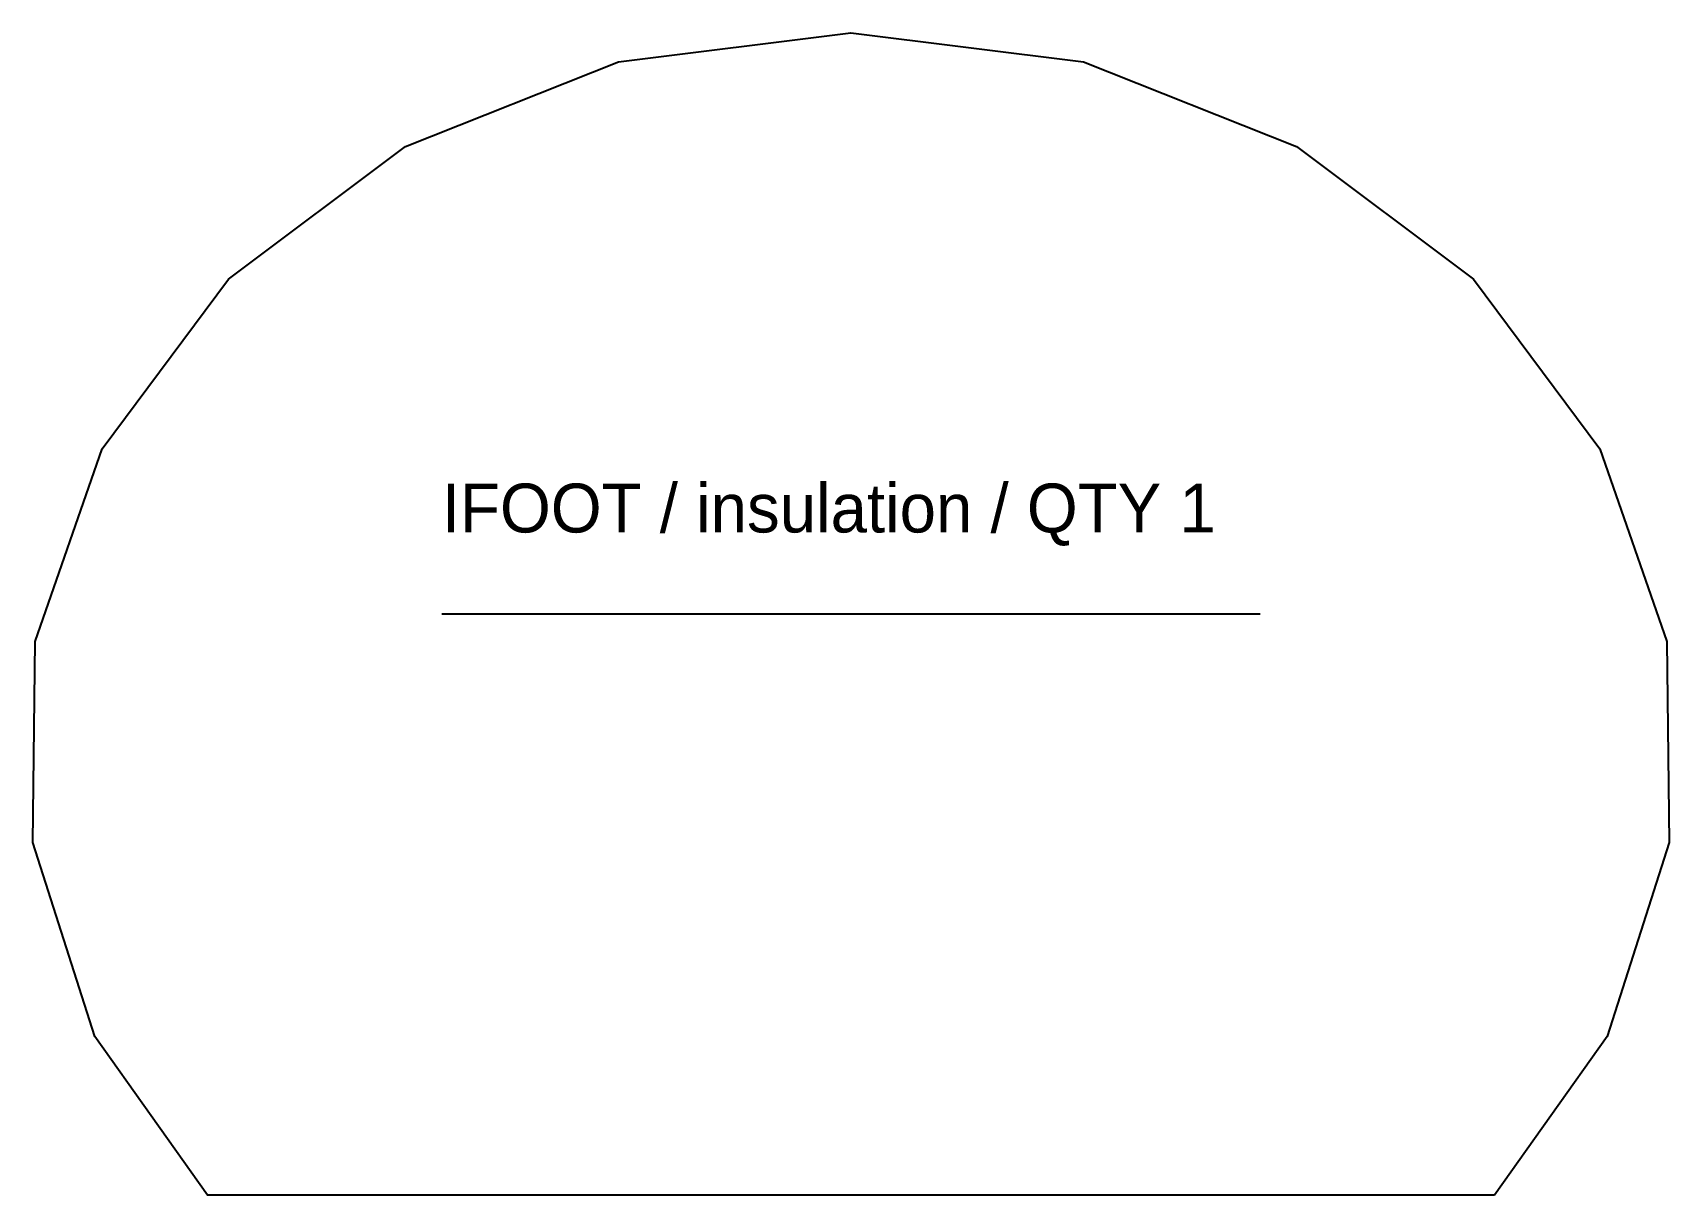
# Model space of a CAD drawing. Header units: millimetres. Extents: x 8 to 309, y 8 to 222.
import ezdxf

# ---------------------------------------------------------------- set-up
doc = ezdxf.new("R2010")
doc.units = ezdxf.units.MM
for name, color, linetype in [('CUT', 7, 'Continuous'), ('GRAIN', 3, 'Continuous'), ('ID', 7, 'Continuous'), ('SEW', 5, 'Continuous')]:
    doc.layers.add(name, color=color, linetype=linetype)

msp = doc.modelspace()

# ---------------------------------------------------------------- linework, layer by layer
at = {"layer": 'CUT'}
msp.add_lwpolyline([(277.07, 8), (40.19, 8), (19.42, 37.23), (8.02, 72.92), (8.48, 109.9), (20.78, 145.37), (44.06, 176.6), (76.61, 201.03), (115.86, 216.59), (158.63, 221.94), (201.4, 216.59), (240.65, 201.03), (273.2, 176.6), (296.49, 145.37), (308.79, 109.9), (309.25, 72.92), (297.84, 37.23)], close=True, dxfattribs=at)
at = {"layer": 'GRAIN'}
msp.add_line((83.32, 114.97), (233.94, 114.97), dxfattribs=at)
at = {"layer": 'SEW'}
msp.add_lwpolyline([(277.07, 8), (40.19, 8), (19.42, 37.23), (8.02, 72.92), (8.48, 109.9), (20.78, 145.37), (44.06, 176.6), (76.61, 201.03), (115.86, 216.59), (158.63, 221.94), (201.4, 216.59), (240.65, 201.03), (273.2, 176.6), (296.49, 145.37), (308.79, 109.9), (309.25, 72.92), (297.84, 37.23)], close=True, dxfattribs=at)

# ---------------------------------------------------------------- texts
at = {"layer": 'ID'}
msp.add_text('IFOOT / insulation / QTY 1', height=9, dxfattribs=at).set_placement((83.32, 129.97))

doc.saveas('drawing.dxf')
